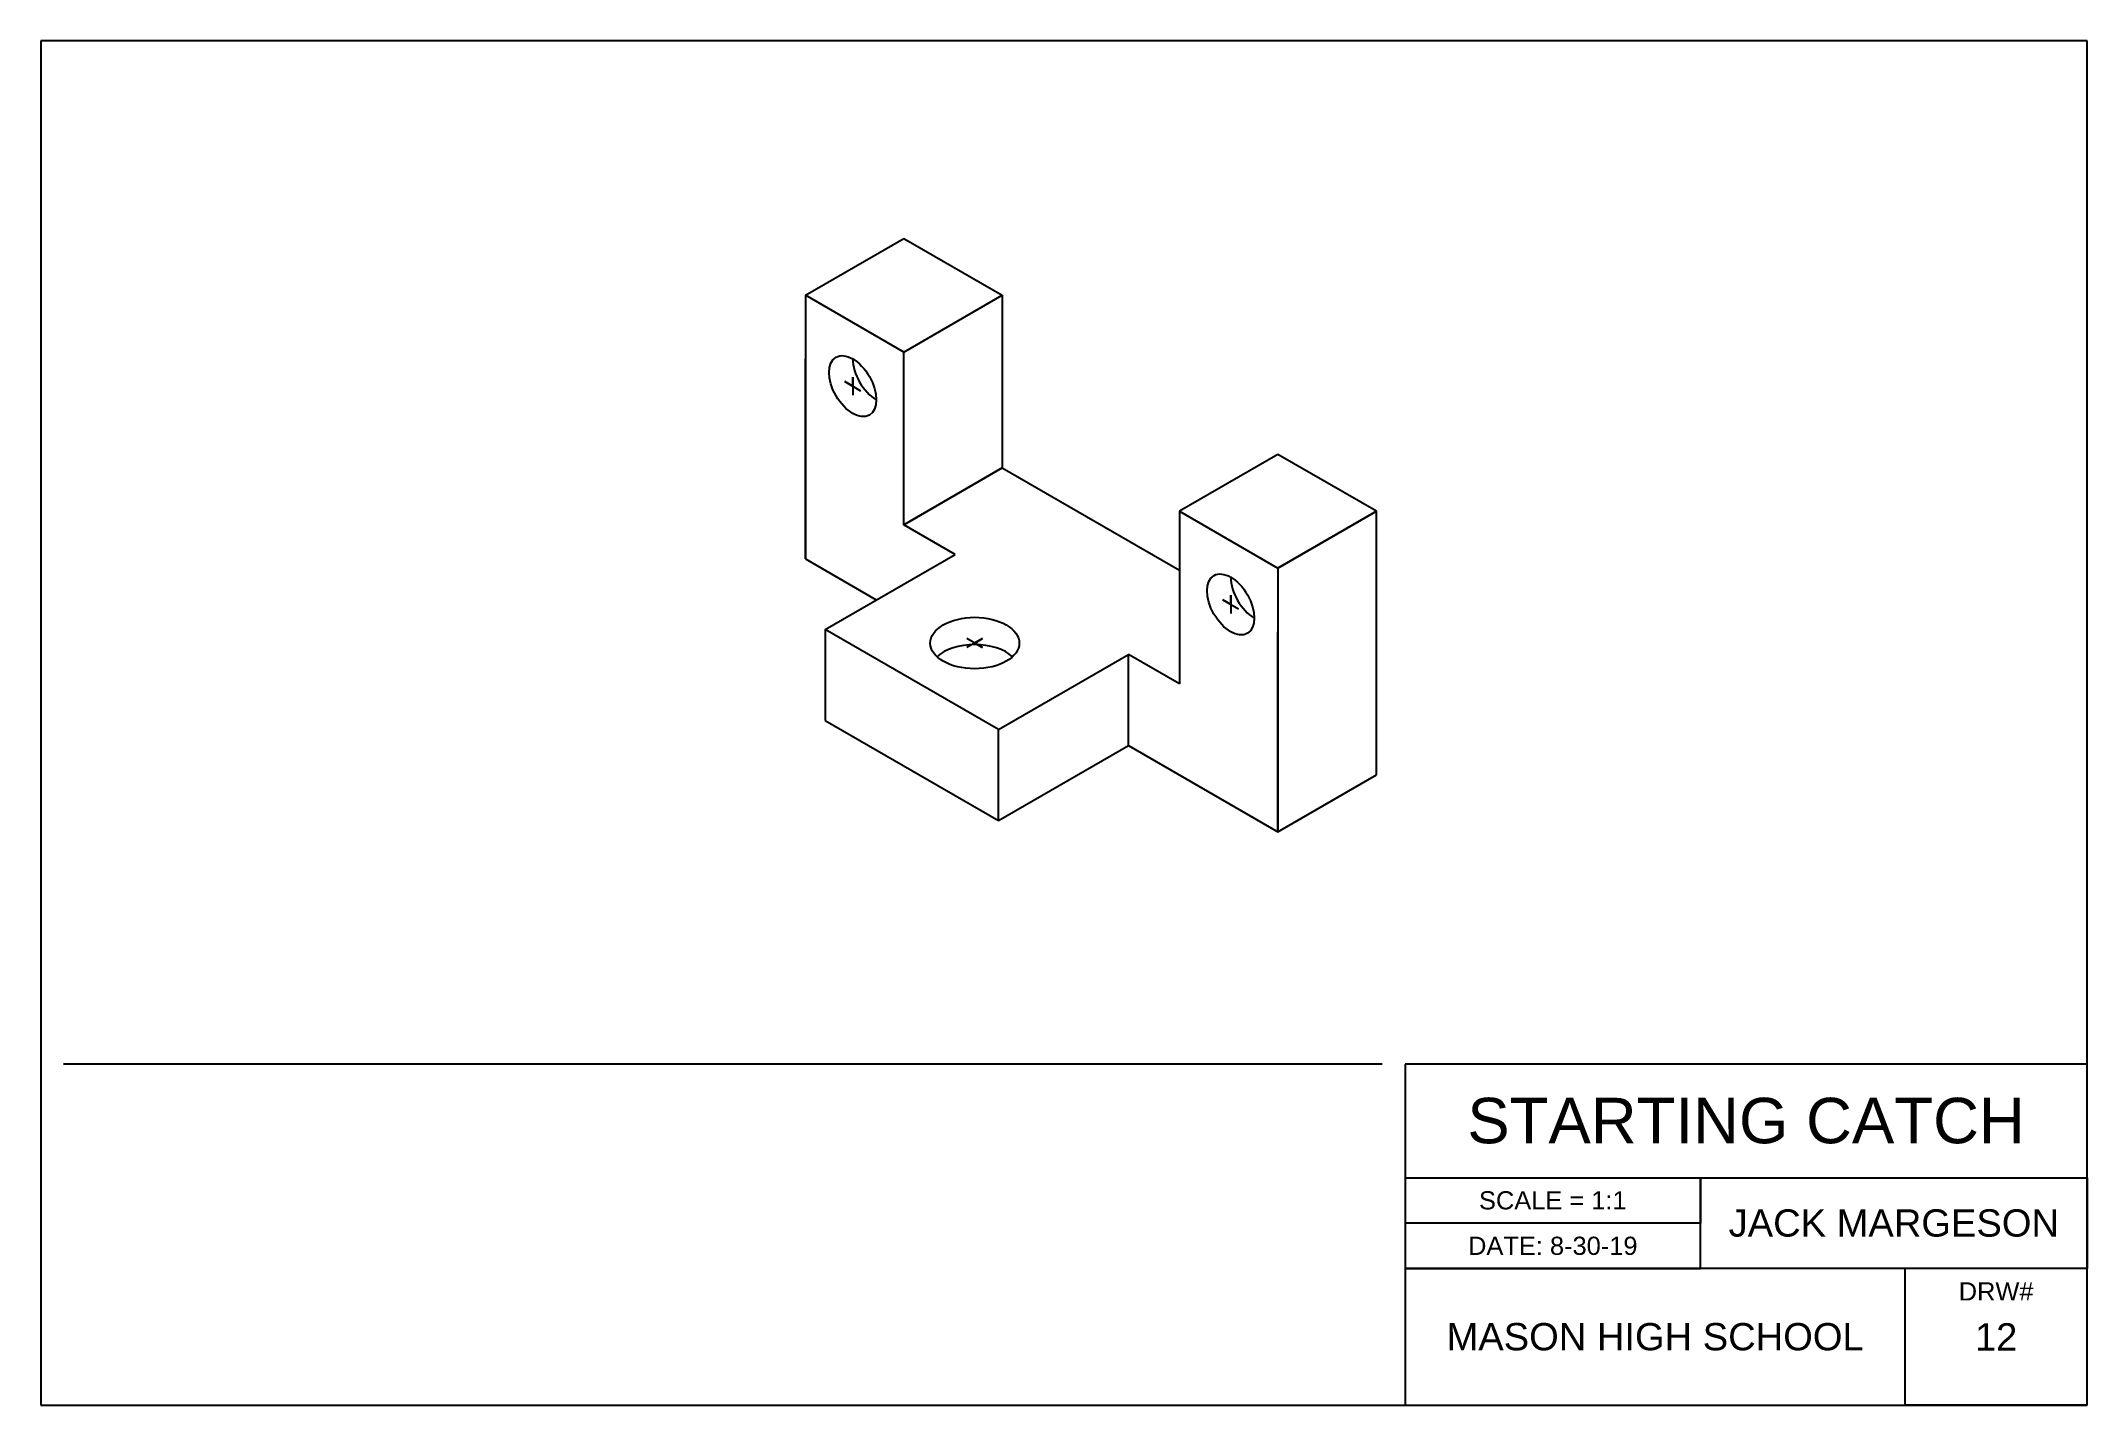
# Model space of a CAD drawing. Header units: millimetres. Extents: x 0 to 450, y 0 to 300.
import ezdxf

# ---------------------------------------------------------------- set-up
doc = ezdxf.new("R2010")
doc.units = ezdxf.units.MM
doc.styles.get("Standard").update_dxf_attribs({"font": 'arial.ttf'})

msp = doc.modelspace()

# ---------------------------------------------------------------- linework, layer by layer
for p, q in [((450, 300), (0, 300)), ((0, 300), (0, 0)), ((450, 0), (450, 300)), ((168.13, 244.08), (189.78, 256.58)), ((189.78, 256.58), (211.43, 244.08)), ((189.78, 231.58), (168.13, 244.08)), ((168.13, 244.08), (168.13, 186.08)), ((189.78, 231.58), (211.43, 244.08)), ((211.43, 244.08), (211.43, 206.08)), ((168.13, 186.08), (168.13, 230.08)), ((189.78, 193.58), (189.78, 231.58)), ((272.06, 209.08), (250.41, 196.58)), ((293.71, 196.58), (272.06, 209.08)), ((211.43, 206.08), (189.78, 193.58)), ((189.78, 193.58), (211.43, 206.08)), ((211.43, 206.08), (250.41, 183.58)), ((201.04, 187.08), (189.78, 193.58)), ((250.41, 196.58), (250.41, 158.58)), ((250.41, 196.58), (272.06, 184.08)), ((272.06, 184.08), (293.71, 196.58)), ((293.71, 196.58), (272.06, 184.08)), ((293.71, 138.58), (293.71, 196.58)), ((168.13, 186.08), (168.13, 190.08)), ((168.13, 186.08), (183.72, 177.08)), ((172.46, 170.58), (201.04, 187.08)), ((272.06, 184.08), (272.06, 126.08)), ((172.46, 170.58), (186.32, 178.58)), ((210.57, 148.58), (172.46, 170.58)), ((172.46, 170.58), (172.46, 150.58)), ((272.06, 126.08), (272.06, 170.08)), ((210.57, 148.58), (239.15, 165.08)), ((239.15, 145.08), (239.15, 165.08)), ((250.41, 158.58), (239.15, 165.08)), ((172.46, 150.58), (210.57, 128.58)), ((210.57, 128.58), (210.57, 148.58)), ((210.57, 128.58), (239.15, 145.08)), ((239.15, 145.08), (272.06, 126.08)), ((272.06, 126.08), (293.71, 138.58)), ((295, 75), (5, 75)), ((450, 75), (300, 75)), ((300, 75), (300, 0)), ((300, 75), (300, 50)), ((450, 0), (450, 75)), ((300, 50), (450, 50)), ((365, 30), (365, 50)), ((365, 50), (365, 40)), ((450, 50), (450, 30)), ((365, 40), (300, 40)), ((450, 30), (300, 30)), ((300, 30), (365, 30)), ((410, 0), (410, 30)), ((0, 0), (450, 0)), ((450, 0), (410, 0))]:
    msp.add_line(p, q)
at = {"color": 3}
for p, q in [((178.53, 224.08), (176.79, 225.08)), ((176.79, 225.08), (180.26, 223.08)), ((178.53, 224.08), (178.53, 226.08)), ((178.53, 226.08), (178.53, 222.08)), ((261.66, 176.08), (259.93, 177.08)), ((259.93, 177.08), (263.4, 175.08)), ((261.66, 176.08), (261.66, 178.08)), ((261.66, 178.08), (261.66, 174.08)), ((207.1, 168.58), (203.64, 166.58)), ((207.1, 166.58), (203.64, 168.58)), ((205.37, 167.58), (207.1, 168.58)), ((205.37, 167.58), (207.1, 166.58))]:
    msp.add_line(p, q, dxfattribs=at)
for centre, major_axis in [((178.53, 224.08), (3.67, -6.36)), ((261.66, 176.08), (3.67, -6.36)), ((205.37, 167.58), (-9.8, 0))]:
    msp.add_ellipse(centre, major_axis=major_axis, ratio=0.57735)
for centre, major_axis, start_param, end_param in [((183.72, 227.08), (3.67, -6.36), 3.926991, 5.497787), ((266.86, 179.08), (3.67, -6.36), 3.926991, 5.497787), ((205.37, 161.58), (-9.8, 0), 3.700583, 5.724195)]:
    msp.add_ellipse(centre, major_axis=major_axis, ratio=0.57735, start_param=start_param, end_param=end_param)

# ---------------------------------------------------------------- texts
for s, width, insert, char_height, attachment_point in [('STARTING CATCH', 150, (375, 62.5), 10, 5), ('SCALE = 1:1', 65, (332.5, 45), 4, 5), ('JACK MARGESON', 85, (407.5, 40), 6, 5), ('DATE: 8-30-19', 65, (332.5, 35), 4, 5), ('DRW#', 40, (430, 27), 4, 2), ('MASON HIGH SCHOOL', 110, (355, 15), 6, 5), ('12', 40, (430, 15), 6, 5)]:
    msp.add_mtext_dynamic_manual_height_columns(s, width=width, gutter_width=12.5, heights=[0], dxfattribs=dict(insert=insert, char_height=char_height, attachment_point=attachment_point))

doc.saveas('drawing.dxf')
